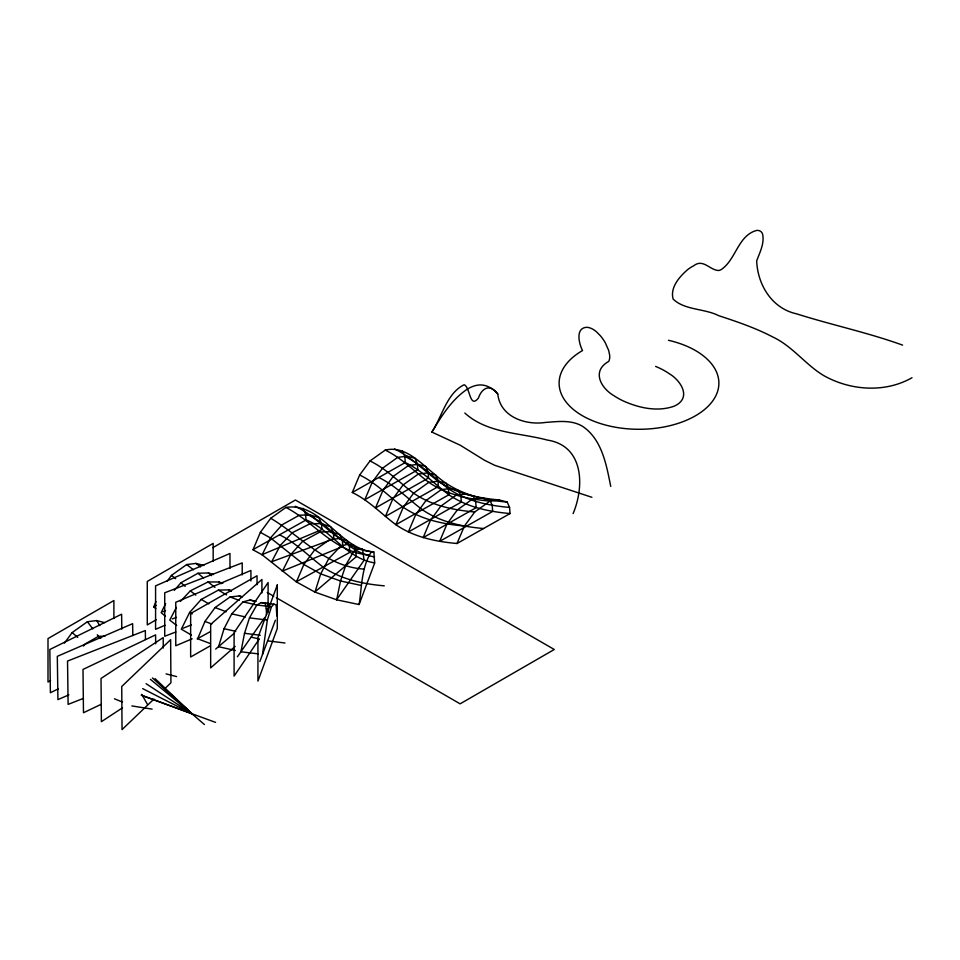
<?xml version="1.0" encoding="UTF-8"?>
<svg xmlns="http://www.w3.org/2000/svg" width="960" height="960" viewBox="0 0 960 960"><rect width="100%" height="100%" fill="white"/><g stroke="black" fill="none" stroke-linecap="round" stroke-linejoin="round"><path stroke-width="1.44" d="M262.512 654.408L267.312 620.064L271.44 606.78L273.96 604.14L276.108 604.944L276.876 616.008M373.836 551.988L371.52 551.676C361.428 566.88 361.86 586.968 359.112 604.56L336.696 599.808L314.952 592.104L296.412 581.916L262.128 554.784L252.996 549.804L260.376 532.332L270.708 518.28L285.936 507.42C321.84 501.96 339.192 549.132 373.836 551.988L374.676 562.872C346.416 558.612 331.512 530.22 306.012 519.84L305.52 513.732L303.156 508.332M273.96 604.14L261.324 602.592L256.836 604.992L249.492 617.88L244.512 633.312L240.936 651.768L258.204 653.88M336.696 599.808L340.512 580.992L345.84 565.044L353.688 551.4L358.5 548.544L362.58 549.156L364.056 560.148M573.096 513.612C584.652 486.252 583.836 445.716 547.416 440.088C519.564 432.636 487.404 433.5 464.832 413.052M255.66 601.308L249.984 600.024L243.06 601.872L231.744 613.872L224.064 628.692L218.568 646.704L235.344 650.508M314.952 592.104L320.7 573.864L328.728 558.72L340.572 546.276L347.82 544.152L353.964 545.376L355.8 550.536L356.184 556.596M259.836 661.548L275.4 620.184M359.112 604.392L374.676 563.04M241.884 596.688L239.28 595.956L230.1 596.952L215.112 607.548L204.948 621.42L197.664 638.76L210.204 643.524M155.988 601.572L153.72 606.948L155.844 608.58M352.272 492.492L359.652 475.02L369.984 460.968L385.212 450.108C405.48 445.2 421.116 463.74 435.552 474.972C454.956 492.936 481.38 500.112 507.192 502.032L509.556 507.432L510.048 513.552L457.02 543.504C435.66 541.608 413.832 537.096 395.88 524.712C381.408 513.876 368.784 500.4 352.272 492.492L405.288 462.528C421.8 470.448 434.424 483.912 448.896 494.76C466.848 507.132 488.676 511.644 510.048 513.552M457.02 543.504L464.412 526.044L474.744 511.98L489.96 501.12L499.284 499.968L507.192 502.032M296.412 581.916L303.852 564.48L314.256 550.464L329.592 539.676L338.988 538.56L346.956 540.66L349.344 546.072L349.824 552.192M165.624 603.612L161.172 612.66L165.468 616.368M262.128 554.784L270.468 537.948L282.132 524.772L299.304 515.22L309.828 514.86L318.756 517.596L321.42 523.2L321.972 529.356M231.456 590.688L228.912 589.884L218.412 590.1L201.264 599.424L189.624 612.444L181.308 629.172L191.376 635.076M591.924 497.304L494.772 465.336L484.488 460.248L460.224 445.212L431.892 432.084C441.936 416.82 446.808 393.132 464.184 384.732C470.256 387.18 469.62 409.284 478.404 398.076C481.908 387.84 490.152 383.448 497.784 394.032C500.208 416.928 525.408 425.412 545.316 422.46C557.7 421.548 571.152 419.604 582.42 426.228C602.064 439.308 606.408 464.952 610.752 486.432M282.384 571.26L290.808 554.484L302.592 541.404L319.956 531.984L330.576 531.72L339.6 534.528L342.3 540.144L342.852 546.312M176.376 607.38L169.764 620.076L176.688 625.536M271.572 561.948L280.26 545.4L292.416 532.62L310.308 523.644L321.264 523.644L330.564 526.68L333.348 532.38L333.924 538.56M431.892 432.084C441.288 416.436 451.296 400.176 466.596 389.616A38.868 22.44 -60 0 1 478.896 385.008C486.324 384.324 493.128 388.572 497.784 394.032M258.972 639.444L234.096 676.104L234.096 632.616L268.104 582.516L268.104 612.504M237.42 656.784L264.78 617.472M336.696 599.64L364.056 560.316M64.416 643.116L72.156 632.58L87.384 621.72L96.696 620.568L104.604 622.632M167.136 581.28L171.432 575.424L186.66 564.564L195.972 563.412L203.88 565.476M83.436 646.02L85.296 643.872L98.46 636.324L104.952 636.18M174.252 590.388L180.984 582.732L198 573.252L208.416 572.94L213.468 574.524M180.36 601.44L190.368 590.844L208.056 581.94L218.892 581.988L222.828 583.308M153.924 699.072L122.04 729.6L121.74 686.496L170.628 639.684L170.928 682.788L164.556 688.896M235.176 646.392L210.66 667.884L210.66 624.408L261.912 579.468L261.912 592.968M215.676 649.08L234.624 632.928M314.952 591.936L356.184 556.764M122.52 707.796L101.376 721.692L101.028 678.456L163.2 637.584L163.284 648.024M212.856 547.668L295.38 500.016L554.268 649.488L460.128 703.836L276.324 597.72M50.58 680.58L48 682.068L48 638.58L113.892 600.54L113.892 618.528M156.324 619.692L147.276 624.924L147.276 581.436L213.168 543.396L213.168 561.384M210.168 645.9L190.644 657L190.644 613.524L257.04 575.76L257.04 584.76M252.996 549.636L306.012 520.008M153.72 606.78L156.3 605.34M296.412 581.748L349.824 552.36M197.136 638.892L210.156 631.728M912 377.724C884.88 393.24 849.936 390.576 823.308 375.336C805.164 364.272 792.312 346.104 772.788 336.984C755.568 327.984 737.112 321.708 718.704 315.672C704.556 308.412 684.684 310.32 673.128 299.076C669.876 287.508 679.488 276.696 687.648 269.628A35.124 20.28 -60 0 1 693.66 265.812C703.272 258.108 710.184 270.72 718.98 270.48A13.404 7.74 -60 0 0 721.464 269.424C736.14 259.308 738.036 235.248 756.804 230.4A16.416 9.48 -60 0 1 760.2 231.108L760.92 231.612A13.668 7.884 -60 0 1 762.588 234.06C764.676 243.3 759.792 252.432 756.672 260.868C757.62 284.94 772.032 308.556 796.68 313.86C831.768 324.996 867.924 332.58 902.592 345.12M58.368 688.8L50.388 692.724L49.836 649.488L121.62 614.196L121.812 629.1M100.956 704.412L83.472 712.74L82.992 669.444L155.58 634.872L155.688 643.836M165.048 625.224L155.58 629.34L155.58 585.864L229.968 553.452L229.968 568.452M68.88 694.86L57.924 699.624L57.312 656.352L132.636 623.664L132.804 635.604M192.156 638.82L175.764 645.756L175.764 602.28L250.92 570.468L250.92 580.956M262.128 554.616L321.972 529.524M162.852 611.76L165.564 610.62M282.384 571.092L342.852 546.48M183.108 628.236L191.352 624.876M83.4 698.388L68.112 704.388L67.536 661.068L145.332 630.54L145.452 639.492M175.8 632.004L164.724 636.264L164.724 592.788L242.22 562.896L242.22 574.896M271.572 561.78L333.924 538.728M172.296 618.936L176.46 617.4M499.284 499.968C477.912 498.072 456.096 493.56 438.144 481.176C423.66 470.34 411.048 456.864 394.524 448.956M489.96 501.12C468.6 499.224 446.772 494.712 428.82 482.328C414.348 471.492 401.724 458.016 385.212 450.108M509.556 507.432C488.184 505.524 466.368 501.012 448.416 488.64C433.932 477.792 421.32 464.328 404.796 456.408L402.432 451.008M474.744 511.98C453.372 510.084 431.556 505.572 413.604 493.188C399.12 482.352 386.508 468.876 369.984 460.968M464.412 526.044C443.04 524.136 421.224 519.624 403.272 507.252C388.8 496.404 376.176 482.94 359.652 475.02M483.54 528.528C462.168 526.62 440.34 522.108 422.388 509.736C407.916 498.888 395.292 485.424 378.78 477.504M384.264 585.84C362.892 583.944 341.064 579.432 323.112 567.048C308.64 556.212 296.016 542.736 279.504 534.828M261.324 602.592L270.624 604.272M271.44 606.78L256.836 604.992L243.06 601.872M265.14 603.6L266.28 608.676L268.896 609M249.492 617.88L267.312 620.064M244.512 633.312L260.232 635.244M267.612 640.86L284.988 642.996M131.856 705.924L152.136 709.14M361.284 585.456L340.512 580.992L320.7 573.864L303.852 564.48L270.468 537.948L260.376 532.332M364.308 569.124C325.68 566.736 301.5 536.544 270.708 518.28M231.744 613.872L245.4 616.956M224.064 628.692L235.752 631.332M251.1 637.128L259.356 639M368.784 554.892C334.464 552.336 314.328 522.156 285.936 507.42M371.52 551.676C339.852 548.58 322.332 518.904 295.248 506.268M249.984 600.024L255.864 601.5M374.532 556.86C346.104 552.672 331.104 524.196 305.52 513.732M166.056 673.884L176.556 676.596M141.192 695.184L215.568 722.376M141.768 695.316L191.988 713.76L155.052 678.624M239.28 595.956L241.956 596.976M230.1 596.952L239.172 600.396M215.112 607.548L226.2 611.76M204.948 621.42L211.776 624.012M114.468 698.796L122.496 702.084M655.62 366.396L658.512 367.656A74.556 43.044 0 0 1 669.444 373.812C678.732 379.236 690.132 393.912 679.152 403.188A22.296 12.876 0 0 1 673.488 406.416C656.712 412.092 638.172 407.772 622.536 400.608A74.724 43.14 0 0 1 614.184 395.856C600.648 388.092 591.444 370.944 608.688 361.44A15.156 8.748 60 0 0 609.696 355.404L608.712 350.556L605.352 342.888A27.3 15.756 60 0 0 600.384 335.772L596.568 331.896A20.952 12.096 60 0 0 590.652 328.176A21.216 12.252 60 0 0 586.908 327.3C575.124 327.672 578.952 343.788 582.516 350.556A79.884 46.116 0 0 0 590.676 419.892A79.884 46.116 0 0 0 708.564 405.828A79.884 46.116 0 0 0 668.472 340.296M142.668 688.62L191.988 713.76L160.38 684.708M267.264 592.488L273.732 596.22M228.912 589.884L231.216 591.228M218.412 590.1L226.596 594.888M201.264 599.424L208.824 603.852M189.624 612.444L192.18 613.932M146.088 683.688L191.988 713.76L152.412 677.94M195.972 563.412L200.496 566.88M186.66 564.564L193.464 569.772M171.432 575.424L175.68 578.676M218.892 581.988L221.124 583.74M208.056 581.94L214.956 587.376M190.368 590.844L195.816 595.128M98.46 636.324L100.764 638.244M150.42 679.344L191.988 713.76M72.156 632.58L77.772 637.404M179.532 703.02L204.432 724.548M208.416 572.94L211.56 575.652M198 573.252L203.592 578.076M180.984 582.732L185.148 586.332M87.384 621.72L92.784 628.836M97.272 634.764L99.972 638.328M96.696 620.568L99.816 625.656M141.756 694.368L147.588 704.628M404.796 456.408L405.288 462.528M266.28 608.676L266.52 614.736M277.296 584.988L257.94 637.62L257.94 681.108L277.296 628.476L277.296 584.988M372.204 482.268L364.812 499.728L417.828 469.776L417.348 463.656L414.984 458.256L407.076 456.192L397.752 457.344L382.536 468.204L372.204 482.268M382.908 490.452L375.516 507.912L428.532 477.96L428.04 471.84L425.676 466.44L417.768 464.376L408.456 465.54L393.228 476.388L382.908 490.452M392.772 498.972L385.38 516.444L438.396 486.492L437.916 480.372L435.552 474.972L427.644 472.908L418.32 474.06L403.104 484.92L392.772 498.972M403.272 507.252L395.88 524.712L448.896 494.76L448.416 488.64L446.052 483.24L438.144 481.176L428.82 482.328L413.604 493.188L403.272 507.252M415.728 514.548L408.336 532.008L461.352 502.056L460.86 495.936L458.496 490.536L450.588 488.472L441.276 489.636L426.048 500.484L415.728 514.548M430.536 520.176L423.144 537.648L476.16 507.684L475.668 501.564L473.304 496.164L465.396 494.112L456.084 495.264L440.856 506.124L430.536 520.176M447.048 523.908L439.656 541.38L492.672 511.416L492.192 505.308L489.828 499.908L481.92 497.844L472.596 498.996L457.38 509.856L447.048 523.908"/></g></svg>
